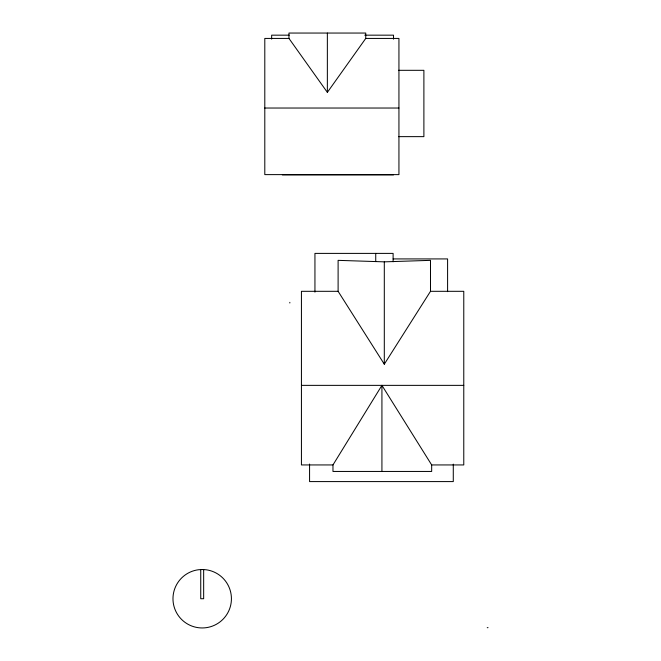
<?xml version="1.0" encoding="UTF-8"?>
<svg xmlns="http://www.w3.org/2000/svg" width="661" height="661" viewBox="0 0 661 661"><rect width="100%" height="100%" fill="white"/><g stroke="black" fill="none" stroke-linecap="round" stroke-linejoin="round"><path stroke-width="0.99" d="M332.97 464.939L381.926 385.363L431.674 464.939L431.674 471.45L332.97 471.45L332.97 464.939L301.433 464.939L301.433 291.311L338.11 291.311L384.305 364.194L430.493 291.311L430.493 260.351L384.305 261.847L338.11 260.351L338.11 291.311M327.36 92.366L365.748 38.429L365.748 33.05L288.964 33.05L288.964 38.429L327.36 92.366L327.36 33.05M289.212 35.165L271.654 35.165L271.654 39.123M364.74 35.165L393.526 35.165L393.526 39.164M288.964 38.429L264.797 38.429L264.797 174.62L398.938 174.62L398.938 38.429L365.748 38.429M398.583 70.314L423.891 70.314L423.891 136.637L398.583 136.637M264.797 108.032L398.938 108.032M282.338 174.884L393.526 174.884M393.113 258.922L447.596 258.922L447.596 291.65M430.493 291.311L463.774 291.311L463.774 464.939L431.674 464.939M301.433 385.363L463.774 385.363M487.231 627.669L488.025 627.669M453.281 464.129L453.281 481.588L309.571 481.588L309.571 464.047M393.113 261.764L393.113 253.394L314.942 253.394L314.942 292.145M384.305 261.847L384.305 364.194M381.926 385.363L381.926 471.45M375.737 253.394L375.737 261.607M289.832 302.35L289.832 302.994M203.662 569.6L203.662 598.726L200.737 598.726L200.737 569.6M202.2 569.501L198.383 569.757A29.224 29.224 0 0 0 177.553 614.433A29.224 29.224 0 0 0 226.847 614.433A29.224 29.224 0 0 0 206.017 569.757L202.2 569.501"/></g></svg>
